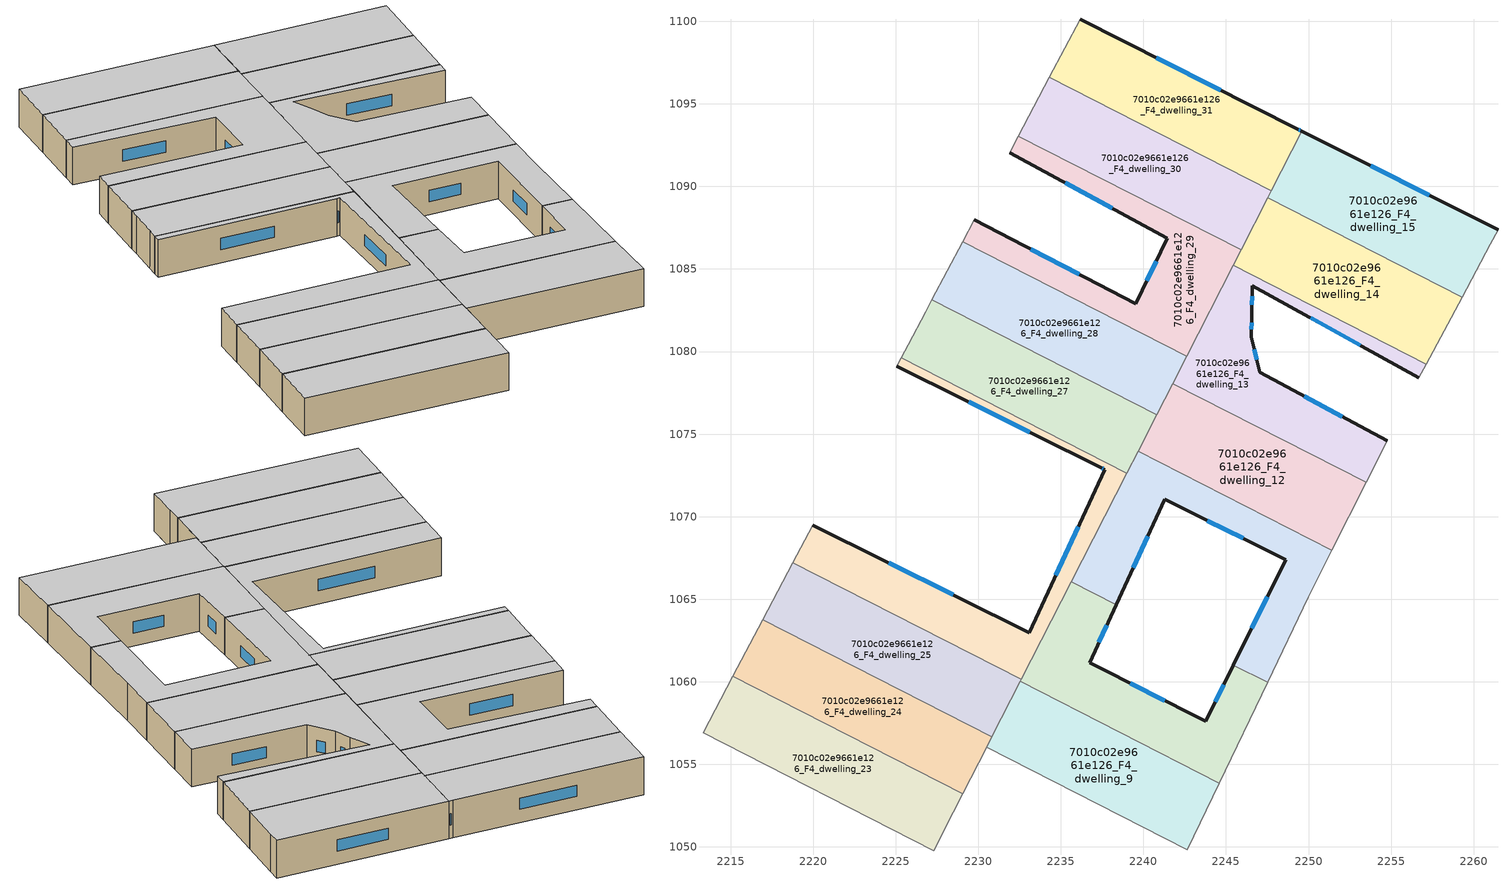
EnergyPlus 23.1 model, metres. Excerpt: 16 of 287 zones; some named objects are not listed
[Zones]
7010c02e9661e126_F4_dwelling_10
 floor to 7010c02e9661e126_F3_dwelling_10 (EU_floor_Construction): 2245.45,1061.01 2247.51,1059.96 2244.59,1053.86 2232.54,1060.02 2235.62,1066.04 2238.35,1064.65 2236.74,1061.15 2243.77,1057.6 z12
 wall outside (EU_wall_Construction): 2245.45,1061.01 2243.77,1057.6 2236.74,1061.15 2238.35,1064.65 z12:15
 wall to 7010c02e9661e126_F4_dwelling_11 (EU_wall_Construction): 2238.35,1064.65 2235.62,1066.04 / 2247.51,1059.96 2245.45,1061.01 z12:15
 wall adiabatic (EU_wall_Construction): 2244.59,1053.86 2247.51,1059.96 z12:15
 wall to 7010c02e9661e126_F4_dwelling_9 (EU_wall_Construction): 2232.54,1060.02 2244.59,1053.86 z12:15
 wall to 7010c02e9661e126_F4_dwelling_26 (EU_wall_Construction): 2235.62,1066.04 2232.6,1060.14 z12:15
 wall to 7010c02e9661e126_F4_dwelling_25 (EU_wall_Construction): 2232.6,1060.14 2232.54,1060.02 z12:15
 window (EU_Window_Construction): 2237.31,1062.38 2237.79,1063.42 / 2241.3,1058.85 2239.21,1059.91 / 2244.86,1059.82 2244.36,1058.8 z13.05:13.95
 ceiling to 7010c02e9661e126_F5_dwelling_10 (EU_floor_Construction): 2244.59,1053.86 2247.51,1059.96 2245.45,1061.01 2243.77,1057.6 2236.74,1061.15 2238.35,1064.65 2235.62,1066.04 2232.54,1060.02 z15
7010c02e9661e126_F4_dwelling_11
 floor to 7010c02e9661e126_F3_dwelling_11 (EU_floor_Construction): 2251.42,1067.96 2249.98,1065.12 2247.51,1059.96 2245.45,1061.01 2248.61,1067.4 2241.29,1071.04 2238.35,1064.65 2235.62,1066.04 2239.67,1073.96 z12
 wall outside (EU_wall_Construction): 2238.35,1064.65 2241.29,1071.04 2248.61,1067.4 2245.45,1061.01 z12:15
 wall to 7010c02e9661e126_F4_dwelling_12 (EU_wall_Construction): 2251.42,1067.96 2239.67,1073.96 z12:15
 wall adiabatic (EU_wall_Construction): 2247.51,1059.96 2249.98,1065.12 2251.42,1067.96 z12:15
 wall to 7010c02e9661e126_F4_dwelling_27 (EU_wall_Construction): 2239.67,1073.96 2239,1072.64 z12:15
 wall to 7010c02e9661e126_F4_dwelling_26 (EU_wall_Construction): 2239,1072.64 2235.62,1066.04 z12:15
 window (EU_Window_Construction): 2247.51,1065.16 2246.56,1063.25 / 2243.86,1069.77 2246.04,1068.68 / 2239.38,1066.89 2240.26,1068.8 z13.05:13.95
 ceiling to 7010c02e9661e126_F5_dwelling_11 (EU_floor_Construction): 2247.51,1059.96 2249.98,1065.12 2251.42,1067.96 2239.67,1073.96 2235.62,1066.04 2238.35,1064.65 2241.29,1071.04 2248.61,1067.4 2245.45,1061.01 z15
7010c02e9661e126_F4_dwelling_12
 floor to 7010c02e9661e126_F3_dwelling_12 (EU_floor_Construction): 2253.49,1072.07 2251.42,1067.96 2239.67,1073.96 2241.77,1078.06 z12
 wall to 7010c02e9661e126_F4_dwelling_13 (EU_wall_Construction): 2253.49,1072.07 2241.77,1078.06 z12:15
 wall adiabatic (EU_wall_Construction): 2251.42,1067.96 2253.49,1072.07 z12:15
 wall to 7010c02e9661e126_F4_dwelling_28 (EU_wall_Construction): 2241.77,1078.06 2240.8,1076.17 z12:15
 wall to 7010c02e9661e126_F4_dwelling_27 (EU_wall_Construction): 2240.8,1076.17 2239.67,1073.96 z12:15
 ceiling to 7010c02e9661e126_F5_dwelling_12 (EU_floor_Construction): 2251.42,1067.96 2253.49,1072.07 2241.77,1078.06 2239.67,1073.96 z15
7010c02e9661e126_F4_dwelling_13
 floor to 7010c02e9661e126_F3_dwelling_13 (EU_floor_Construction): 2257.12,1079.23 2256.68,1078.41 2246.59,1083.99 2246.56,1082.2 2246.54,1080.9 2247.04,1078.73 2254.76,1074.59 2253.49,1072.07 2241.77,1078.06 2245.43,1085.22 z12
 wall outside (EU_wall_Construction): 2254.76,1074.59 2247.04,1078.73 2246.54,1080.9 2246.56,1082.2 2246.59,1083.99 2256.68,1078.41 z12:15
 wall adiabatic (EU_wall_Construction): 2253.49,1072.07 2254.76,1074.59 / 2256.68,1078.41 2257.12,1079.23 z12:15
 wall to 7010c02e9661e126_F4_dwelling_14 (EU_wall_Construction): 2257.12,1079.23 2245.43,1085.22 z12:15
 wall to 7010c02e9661e126_F4_dwelling_29 (EU_wall_Construction): 2245.43,1085.22 2242.61,1079.7 z12:15
 wall to 7010c02e9661e126_F4_dwelling_28 (EU_wall_Construction): 2242.61,1079.7 2241.77,1078.06 z12:15
 window (EU_Window_Construction): 2246.54,1081.36 2246.55,1081.75 / 2246.86,1079.49 2246.71,1080.14 / 2252.05,1076.04 2249.74,1077.28 / 2250.13,1082.04 2253.15,1080.37 / 2246.57,1082.83 2246.58,1083.36 z13.05:13.95
 ceiling to 7010c02e9661e126_F5_dwelling_13 (EU_floor_Construction): 2254.76,1074.59 2247.04,1078.73 2246.54,1080.9 2246.56,1082.2 2246.59,1083.99 2256.68,1078.41 2257.12,1079.23 2245.43,1085.22 2241.77,1078.06 2253.49,1072.07 z15
7010c02e9661e126_F4_dwelling_14
 floor to 7010c02e9661e126_F3_dwelling_14 (EU_floor_Construction): 2259.3,1083.3 2257.12,1079.23 2245.43,1085.22 2247.53,1089.32 z12
 wall to 7010c02e9661e126_F4_dwelling_15 (EU_wall_Construction): 2259.3,1083.3 2247.53,1089.32 z12:15
 wall adiabatic (EU_wall_Construction): 2257.12,1079.23 2259.3,1083.3 z12:15
 wall to 7010c02e9661e126_F4_dwelling_30 (EU_wall_Construction): 2247.53,1089.32 2245.91,1086.15 z12:15
 wall to 7010c02e9661e126_F4_dwelling_29 (EU_wall_Construction): 2245.91,1086.15 2245.43,1085.22 z12:15
 ceiling to 7010c02e9661e126_F5_dwelling_14 (EU_floor_Construction): 2257.12,1079.23 2259.3,1083.3 2247.53,1089.32 2245.43,1085.22 z15
7010c02e9661e126_F4_dwelling_15
 floor to 7010c02e9661e126_F3_dwelling_15 (EU_floor_Construction): 2261.47,1087.38 2261.01,1086.51 2259.3,1083.3 2247.53,1089.32 2249.59,1093.34 z12
 wall outside (EU_wall_Construction): 2261.47,1087.38 2249.59,1093.34 z12:15
 wall adiabatic (EU_wall_Construction): 2259.3,1083.3 2261.01,1086.51 2261.47,1087.38 z12:15
 wall to 7010c02e9661e126_F4_dwelling_31 (EU_wall_Construction): 2249.59,1093.34 2247.74,1089.73 z12:15
 wall to 7010c02e9661e126_F4_dwelling_30 (EU_wall_Construction): 2247.74,1089.73 2247.53,1089.32 z12:15
 window (EU_Window_Construction): 2257.31,1089.47 2253.76,1091.25 z13.05:13.95
 ceiling to 7010c02e9661e126_F5_dwelling_15 (EU_floor_Construction): 2259.3,1083.3 2261.01,1086.51 2261.47,1087.38 2249.59,1093.34 2247.53,1089.32 z15
7010c02e9661e126_F4_dwelling_23
 floor to 7010c02e9661e126_F3_dwelling_23 (EU_floor_Construction): 2229.05,1053.21 2227.29,1049.76 2213.32,1056.91 2215.13,1060.33 z12
 wall to 7010c02e9661e126_F4_dwelling_24 (EU_wall_Construction): 2229.05,1053.21 2215.13,1060.33 z12:15
 wall to 7010c02e9661e126_F4_dwelling_22 (EU_wall_Construction): 2213.32,1056.91 2227.29,1049.76 z12:15
 wall adiabatic (EU_wall_Construction): 2215.13,1060.33 2213.32,1056.91 z12:15
 wall to 7010c02e9661e126_F4_dwelling_8 (EU_wall_Construction): 2228.49,1052.1 2229.05,1053.21 z12:15
 wall to 7010c02e9661e126_F4_dwelling_7 (EU_wall_Construction): 2227.29,1049.76 2228.49,1052.1 z12:15
 ceiling to 7010c02e9661e126_F5_dwelling_23 (EU_floor_Construction): 2227.29,1049.76 2229.05,1053.21 2215.13,1060.33 2213.32,1056.91 z15
7010c02e9661e126_F4_dwelling_24
 floor to 7010c02e9661e126_F3_dwelling_24 (EU_floor_Construction): 2230.82,1056.67 2229.05,1053.21 2215.13,1060.33 2216.95,1063.77 z12
 wall to 7010c02e9661e126_F4_dwelling_25 (EU_wall_Construction): 2230.82,1056.67 2216.95,1063.77 z12:15
 wall adiabatic (EU_wall_Construction): 2216.95,1063.77 2215.13,1060.33 z12:15
 wall to 7010c02e9661e126_F4_dwelling_9 (EU_wall_Construction): 2230.51,1056.05 2230.82,1056.67 z12:15
 wall to 7010c02e9661e126_F4_dwelling_8 (EU_wall_Construction): 2229.05,1053.21 2230.51,1056.05 z12:15
 ceiling to 7010c02e9661e126_F5_dwelling_24 (EU_floor_Construction): 2229.05,1053.21 2230.82,1056.67 2216.95,1063.77 2215.13,1060.33 z15
7010c02e9661e126_F4_dwelling_25
 floor to 7010c02e9661e126_F3_dwelling_25 (EU_floor_Construction): 2232.6,1060.14 2230.82,1056.67 2216.95,1063.77 2218.77,1067.22 z12
 wall to 7010c02e9661e126_F4_dwelling_26 (EU_wall_Construction): 2232.6,1060.14 2218.77,1067.22 z12:15
 wall adiabatic (EU_wall_Construction): 2218.77,1067.22 2216.95,1063.77 z12:15
 wall to 7010c02e9661e126_F4_dwelling_9 (EU_wall_Construction): 2230.83,1056.67 2232.54,1060.02 z12:15
 ceiling to 7010c02e9661e126_F5_dwelling_25 (EU_floor_Construction): 2230.82,1056.67 2232.6,1060.14 2218.77,1067.22 2216.95,1063.77 z15
7010c02e9661e126_F4_dwelling_26
 floor to 7010c02e9661e126_F3_dwelling_26 (EU_floor_Construction): 2237.44,1072.95 2225.06,1079.11 2225.34,1079.63 2239,1072.64 2232.6,1060.14 2218.77,1067.22 2219.97,1069.49 2233.08,1062.97 2237.65,1072.85 z12
 wall outside (EU_wall_Construction): 2225.06,1079.11 2237.44,1072.95 2237.65,1072.85 2233.08,1062.97 2219.97,1069.49 z12:15
 wall adiabatic (EU_wall_Construction): 2225.34,1079.63 2225.06,1079.11 / 2219.97,1069.49 2218.77,1067.22 z12:15
 wall to 7010c02e9661e126_F4_dwelling_27 (EU_wall_Construction): 2239,1072.64 2225.34,1079.63 z12:15
 window (EU_Window_Construction): 2228.49,1065.26 2224.57,1067.21 / 2236.05,1069.39 2234.68,1066.44 / 2237.52,1072.92 2237.57,1072.89 / 2229.41,1076.95 2233.1,1075.11 z13.05:13.95
 ceiling to 7010c02e9661e126_F5_dwelling_26 (EU_floor_Construction): 2232.6,1060.14 2239,1072.64 2225.34,1079.63 2225.06,1079.11 2237.44,1072.95 2237.65,1072.85 2233.08,1062.97 2219.97,1069.49 2218.77,1067.22 z15
7010c02e9661e126_F4_dwelling_27
 floor to 7010c02e9661e126_F3_dwelling_27 (EU_floor_Construction): 2240.8,1076.17 2239,1072.64 2225.34,1079.63 2225.76,1080.4 2226.81,1082.4 2227.19,1083.13 z12
 wall to 7010c02e9661e126_F4_dwelling_28 (EU_wall_Construction): 2240.8,1076.17 2227.19,1083.13 z12:15
 wall adiabatic (EU_wall_Construction): 2227.19,1083.13 2226.81,1082.4 2225.76,1080.4 2225.34,1079.63 z12:15
 ceiling to 7010c02e9661e126_F5_dwelling_27 (EU_floor_Construction): 2239,1072.64 2240.8,1076.17 2227.19,1083.13 2226.81,1082.4 2225.76,1080.4 2225.34,1079.63 z15
7010c02e9661e126_F4_dwelling_28
 floor to 7010c02e9661e126_F3_dwelling_28 (EU_floor_Construction): 2242.61,1079.71 2240.8,1076.17 2227.19,1083.13 2229.05,1086.65 z12
 wall adiabatic (EU_wall_Construction): 2229.05,1086.65 2227.19,1083.13 z12:15
 wall to 7010c02e9661e126_F4_dwelling_29 (EU_wall_Construction): 2242.61,1079.71 2229.05,1086.65 z12:15
 ceiling to 7010c02e9661e126_F5_dwelling_28 (EU_floor_Construction): 2240.8,1076.17 2242.61,1079.71 2229.05,1086.65 2227.19,1083.13 z15
7010c02e9661e126_F4_dwelling_29
 floor to 7010c02e9661e126_F3_dwelling_29 (EU_floor_Construction): 2245.91,1086.15 2242.61,1079.71 2229.05,1086.65 2229.76,1087.99 2239.54,1082.88 2241.45,1086.86 2231.91,1092.05 2232.43,1093.05 z12
 wall outside (EU_wall_Construction): 2231.91,1092.05 2241.45,1086.86 2239.54,1082.88 2229.76,1087.99 z12:15
 wall adiabatic (EU_wall_Construction): 2232.43,1093.05 2231.91,1092.05 / 2229.76,1087.99 2229.05,1086.65 z12:15
 wall to 7010c02e9661e126_F4_dwelling_30 (EU_wall_Construction): 2245.91,1086.15 2232.43,1093.05 z12:15
 window (EU_Window_Construction): 2235.25,1090.23 2238.11,1088.68 / 2236.11,1084.67 2233.18,1086.2 / 2240.78,1085.47 2240.21,1084.28 z13.05:13.95
 ceiling to 7010c02e9661e126_F5_dwelling_29 (EU_floor_Construction): 2242.61,1079.71 2245.91,1086.15 2232.43,1093.05 2231.91,1092.05 2241.45,1086.86 2239.54,1082.88 2229.76,1087.99 2229.05,1086.65 z15
7010c02e9661e126_F4_dwelling_30
 floor to 7010c02e9661e126_F3_dwelling_30 (EU_floor_Construction): 2247.74,1089.73 2245.91,1086.15 2232.43,1093.05 2234.31,1096.6 z12
 wall adiabatic (EU_wall_Construction): 2234.31,1096.6 2232.43,1093.05 z12:15
 wall to 7010c02e9661e126_F4_dwelling_31 (EU_wall_Construction): 2247.74,1089.73 2234.31,1096.6 z12:15
 ceiling to 7010c02e9661e126_F5_dwelling_30 (EU_floor_Construction): 2245.91,1086.15 2247.74,1089.73 2234.31,1096.6 2232.43,1093.05 z15
7010c02e9661e126_F4_dwelling_31
 floor to 7010c02e9661e126_F3_dwelling_31 (EU_floor_Construction): 2249.3,1093.49 2249.59,1093.34 2247.74,1089.73 2234.31,1096.6 2236.18,1100.13 z12
 wall outside (EU_wall_Construction): 2249.59,1093.34 2249.3,1093.49 2236.18,1100.13 z12:15
 wall adiabatic (EU_wall_Construction): 2236.18,1100.13 2234.31,1096.6 z12:15
 window (EU_Window_Construction): 2244.69,1095.82 2240.78,1097.8 / 2249.49,1093.4 2249.4,1093.44 z13.05:13.95
 ceiling to 7010c02e9661e126_F5_dwelling_31 (EU_floor_Construction): 2247.74,1089.73 2249.59,1093.34 2249.3,1093.49 2236.18,1100.13 2234.31,1096.6 z15
7010c02e9661e126_F4_dwelling_9
 floor to 7010c02e9661e126_F3_dwelling_9 (EU_floor_Construction): 2244.59,1053.86 2242.66,1049.83 2230.51,1056.05 2232.54,1060.02 z12
 wall adiabatic (EU_wall_Construction): 2242.66,1049.83 2244.59,1053.86 z12:15
 wall to 7010c02e9661e126_F4_dwelling_8 (EU_wall_Construction): 2230.51,1056.05 2242.66,1049.83 z12:15
 ceiling to 7010c02e9661e126_F5_dwelling_9 (EU_floor_Construction): 2242.66,1049.83 2244.59,1053.86 2232.54,1060.02 2230.51,1056.05 z15
[Building]
EU S2 Campaign: North Axis=0; Terrain=City; Solar Distribution=FullExterior
[Site:Location]
Bologna: Latitude=44.5; Longitude=11.25; Time Zone=1; Elevation=37
[SizingPeriod:WeatherFileDays]
AnnualSizingPeriod: Begin Month=1; Begin Day of Month=1; End Month=12; End Day of Month=31; Day of Week for Start Day=Monday; Use Weather File Daylight Saving Period=No; Use Weather File Rain and Snow Indicators=No
[MATERIAL]
EU_InternalMass_Material: Roughness=MediumRough; Thickness=0.1; Conductivity=1; Density=1800; Specific Heat=900; Thermal Absorptance=0.9; Solar Absorptance=0.7; Visible Absorptance=0.7
[MATERIAL:NOMASS] Roughness=MediumRough; Thermal Absorptance=0.9; Solar Absorptance=0.7; Visible Absorptance=0.7
Name | Thermal Resistance
EU_wall_NoMass | 0.890213
EU_floor_NoMass | 0.79516
[WINDOWMATERIAL:SIMPLEGLAZINGSYSTEM]
EU_Window_SimpleGlazing: UFactor=4.49146; Solar Heat Gain Coefficient=0.85; Visible Transmittance=0.85
[CONSTRUCTION]
EU_wall_Construction: EU_wall_NoMass
EU_floor_Construction: EU_floor_NoMass
EU_Window_Construction: EU_Window_SimpleGlazing
EU_InternalMass_Construction: EU_InternalMass_Material
[ZONE] Type=1; Multiplier=1; Ceiling Height=autocalculate; Floor Area=autocalculate; Part of Total Floor Area=Yes
Name | Volume
7010c02e9661e126_F4_dwelling_10 | 182.054
7010c02e9661e126_F4_dwelling_11 | 182.031
7010c02e9661e126_F4_dwelling_12; 7010c02e9661e126_F4_dwelling_30 | 182.048
7010c02e9661e126_F4_dwelling_13 | 182.024
7010c02e9661e126_F4_dwelling_14 | 182.069
7010c02e9661e126_F4_dwelling_15 | 182.025
7010c02e9661e126_F4_dwelling_23; 7010c02e9661e126_F4_dwelling_25 | 182.029
7010c02e9661e126_F4_dwelling_24 | 182.068
7010c02e9661e126_F4_dwelling_26 | 182.053
7010c02e9661e126_F4_dwelling_27 | 182.037
7010c02e9661e126_F4_dwelling_28 | 182.043
7010c02e9661e126_F4_dwelling_29 | 182.046
7010c02e9661e126_F4_dwelling_31 | 182.027
7010c02e9661e126_F4_dwelling_9 | 182.049
[INTERNALMASS] Construction=EU_InternalMass_Construction
Name | Zone or ZoneList | Surface Area
7010c02e9661e126_F4_dwelling_9_EU_InternalMass | 7010c02e9661e126_F4_dwelling_9 | 60.6832
7010c02e9661e126_F4_dwelling_10_EU_InternalMass | 7010c02e9661e126_F4_dwelling_10 | 60.6848
7010c02e9661e126_F4_dwelling_11_EU_InternalMass | 7010c02e9661e126_F4_dwelling_11 | 60.6769
7010c02e9661e126_F4_dwelling_12_EU_InternalMass | 7010c02e9661e126_F4_dwelling_12 | 60.6824
7010c02e9661e126_F4_dwelling_13_EU_InternalMass | 7010c02e9661e126_F4_dwelling_13 | 60.6746
7010c02e9661e126_F4_dwelling_14_EU_InternalMass | 7010c02e9661e126_F4_dwelling_14 | 60.6899
7010c02e9661e126_F4_dwelling_15_EU_InternalMass | 7010c02e9661e126_F4_dwelling_15 | 60.6749
7010c02e9661e126_F4_dwelling_23_EU_InternalMass | 7010c02e9661e126_F4_dwelling_23 | 60.6758
7010c02e9661e126_F4_dwelling_24_EU_InternalMass | 7010c02e9661e126_F4_dwelling_24 | 60.6895
7010c02e9661e126_F4_dwelling_25_EU_InternalMass | 7010c02e9661e126_F4_dwelling_25 | 60.6767
7010c02e9661e126_F4_dwelling_26_EU_InternalMass | 7010c02e9661e126_F4_dwelling_26 | 60.6841
7010c02e9661e126_F4_dwelling_27_EU_InternalMass | 7010c02e9661e126_F4_dwelling_27 | 60.679
7010c02e9661e126_F4_dwelling_28_EU_InternalMass | 7010c02e9661e126_F4_dwelling_28 | 60.681
7010c02e9661e126_F4_dwelling_29_EU_InternalMass | 7010c02e9661e126_F4_dwelling_29 | 60.6822
7010c02e9661e126_F4_dwelling_30_EU_InternalMass | 7010c02e9661e126_F4_dwelling_30 | 60.6828
7010c02e9661e126_F4_dwelling_31_EU_InternalMass | 7010c02e9661e126_F4_dwelling_31 | 60.6757
[OTHEREQUIPMENT] Fuel Type=Electricity; Design Level Calculation Method=Watts/Area; Power per Zone Floor Area=1; Fraction Latent=0; Fraction Radiant=0; Fraction Lost=0; Carbon Dioxide Generation Rate=0; EndUse Subcategory=EU_Step8_InternalGains
Name | Zone or ZoneList or Space or SpaceList | Schedule
EU_Step8_InternalGain_7010c02e9661e126_F4_dwelling_9_f000 | 7010c02e9661e126_F4_dwelling_9 | EU_Step8_GainSchedule_7010c02e9661e126_F4_dwelling_9_f000
EU_Step8_InternalGain_7010c02e9661e126_F4_dwelling_10_f000 | 7010c02e9661e126_F4_dwelling_10 | EU_Step8_GainSchedule_7010c02e9661e126_F4_dwelling_10_f000
EU_Step8_InternalGain_7010c02e9661e126_F4_dwelling_11_f000 | 7010c02e9661e126_F4_dwelling_11 | EU_Step8_GainSchedule_7010c02e9661e126_F4_dwelling_11_f000
EU_Step8_InternalGain_7010c02e9661e126_F4_dwelling_12_f000 | 7010c02e9661e126_F4_dwelling_12 | EU_Step8_GainSchedule_7010c02e9661e126_F4_dwelling_12_f000
EU_Step8_InternalGain_7010c02e9661e126_F4_dwelling_13_f000 | 7010c02e9661e126_F4_dwelling_13 | EU_Step8_GainSchedule_7010c02e9661e126_F4_dwelling_13_f000
EU_Step8_InternalGain_7010c02e9661e126_F4_dwelling_14_f000 | 7010c02e9661e126_F4_dwelling_14 | EU_Step8_GainSchedule_7010c02e9661e126_F4_dwelling_14_f000
EU_Step8_InternalGain_7010c02e9661e126_F4_dwelling_15_f000 | 7010c02e9661e126_F4_dwelling_15 | EU_Step8_GainSchedule_7010c02e9661e126_F4_dwelling_15_f000
EU_Step8_InternalGain_7010c02e9661e126_F4_dwelling_23_f000 | 7010c02e9661e126_F4_dwelling_23 | EU_Step8_GainSchedule_7010c02e9661e126_F4_dwelling_23_f000
EU_Step8_InternalGain_7010c02e9661e126_F4_dwelling_24_f000 | 7010c02e9661e126_F4_dwelling_24 | EU_Step8_GainSchedule_7010c02e9661e126_F4_dwelling_24_f000
EU_Step8_InternalGain_7010c02e9661e126_F4_dwelling_25_f000 | 7010c02e9661e126_F4_dwelling_25 | EU_Step8_GainSchedule_7010c02e9661e126_F4_dwelling_25_f000
EU_Step8_InternalGain_7010c02e9661e126_F4_dwelling_26_f000 | 7010c02e9661e126_F4_dwelling_26 | EU_Step8_GainSchedule_7010c02e9661e126_F4_dwelling_26_f000
EU_Step8_InternalGain_7010c02e9661e126_F4_dwelling_27_f000 | 7010c02e9661e126_F4_dwelling_27 | EU_Step8_GainSchedule_7010c02e9661e126_F4_dwelling_27_f000
EU_Step8_InternalGain_7010c02e9661e126_F4_dwelling_28_f000 | 7010c02e9661e126_F4_dwelling_28 | EU_Step8_GainSchedule_7010c02e9661e126_F4_dwelling_28_f000
EU_Step8_InternalGain_7010c02e9661e126_F4_dwelling_29_f000 | 7010c02e9661e126_F4_dwelling_29 | EU_Step8_GainSchedule_7010c02e9661e126_F4_dwelling_29_f000
EU_Step8_InternalGain_7010c02e9661e126_F4_dwelling_30_f000 | 7010c02e9661e126_F4_dwelling_30 | EU_Step8_GainSchedule_7010c02e9661e126_F4_dwelling_30_f000
EU_Step8_InternalGain_7010c02e9661e126_F4_dwelling_31_f000 | 7010c02e9661e126_F4_dwelling_31 | EU_Step8_GainSchedule_7010c02e9661e126_F4_dwelling_31_f000
[ZONEVENTILATION:DESIGNFLOWRATE] Schedule=EU_AlwaysOn; Design Flow Rate Calculation Method=AirChanges/Hour; Air Changes per Hour=0.718634; Ventilation Type=Natural; Fan Pressure Rise=0; Fan Total Efficiency=1; Constant Term Coefficient=1; Temperature Term Coefficient=0; Velocity Term Coefficient=0; Velocity Squared Term Coefficient=0; Minimum Indoor Temperature=-100; Maximum Indoor Temperature=100; Delta Temperature=-100; Minimum Outdoor Temperature=-100; Maximum Outdoor Temperature=100; Maximum Wind Speed=40
Name | Zone or ZoneList or Space or SpaceList
EU_ConstantAir_7010c02e9661e126_F4_dwelling_9 | 7010c02e9661e126_F4_dwelling_9
EU_ConstantAir_7010c02e9661e126_F4_dwelling_10 | 7010c02e9661e126_F4_dwelling_10
EU_ConstantAir_7010c02e9661e126_F4_dwelling_11 | 7010c02e9661e126_F4_dwelling_11
EU_ConstantAir_7010c02e9661e126_F4_dwelling_12 | 7010c02e9661e126_F4_dwelling_12
EU_ConstantAir_7010c02e9661e126_F4_dwelling_13 | 7010c02e9661e126_F4_dwelling_13
EU_ConstantAir_7010c02e9661e126_F4_dwelling_14 | 7010c02e9661e126_F4_dwelling_14
EU_ConstantAir_7010c02e9661e126_F4_dwelling_15 | 7010c02e9661e126_F4_dwelling_15
EU_ConstantAir_7010c02e9661e126_F4_dwelling_23 | 7010c02e9661e126_F4_dwelling_23
EU_ConstantAir_7010c02e9661e126_F4_dwelling_24 | 7010c02e9661e126_F4_dwelling_24
EU_ConstantAir_7010c02e9661e126_F4_dwelling_25 | 7010c02e9661e126_F4_dwelling_25
EU_ConstantAir_7010c02e9661e126_F4_dwelling_26 | 7010c02e9661e126_F4_dwelling_26
EU_ConstantAir_7010c02e9661e126_F4_dwelling_27 | 7010c02e9661e126_F4_dwelling_27
EU_ConstantAir_7010c02e9661e126_F4_dwelling_28 | 7010c02e9661e126_F4_dwelling_28
EU_ConstantAir_7010c02e9661e126_F4_dwelling_29 | 7010c02e9661e126_F4_dwelling_29
EU_ConstantAir_7010c02e9661e126_F4_dwelling_30 | 7010c02e9661e126_F4_dwelling_30
EU_ConstantAir_7010c02e9661e126_F4_dwelling_31 | 7010c02e9661e126_F4_dwelling_31
[HVACTEMPLATE:ZONE:IDEALLOADSAIRSYSTEM] System Availability Schedule=EU_AlwaysOn; Maximum Heating Supply Air Temperature=50; Minimum Cooling Supply Air Temperature=13; Maximum Heating Supply Air Humidity Ratio=0.0156; Minimum Cooling Supply Air Humidity Ratio=0.0077; Heating Limit=NoLimit; Cooling Limit=NoLimit; Heating Availability Schedule=EU_AlwaysOn; Cooling Availability Schedule=EU_CoolingOff; Dehumidification Control Type=ConstantSensibleHeatRatio; Cooling Sensible Heat Ratio=0.7; Dehumidification Setpoint=60; Humidification Control Type=None; Humidification Setpoint=30; Outdoor Air Method=None; Outdoor Air Flow Rate per Person=0.00944; Outdoor Air Flow Rate per Zone Floor Area=0; Outdoor Air Flow Rate per Zone=0; Demand Controlled Ventilation Type=None; Outdoor Air Economizer Type=NoEconomizer; Heat Recovery Type=None; Sensible Heat Recovery Effectiveness=0.7; Latent Heat Recovery Effectiveness=0.65
Name | Template Thermostat
7010c02e9661e126_F4_dwelling_9 | EU_HeatOnly_7010c02e9661e126_F4_dwelling_9
7010c02e9661e126_F4_dwelling_10 | EU_HeatOnly_7010c02e9661e126_F4_dwelling_10
7010c02e9661e126_F4_dwelling_11 | EU_HeatOnly_7010c02e9661e126_F4_dwelling_11
7010c02e9661e126_F4_dwelling_12 | EU_HeatOnly_7010c02e9661e126_F4_dwelling_12
7010c02e9661e126_F4_dwelling_13 | EU_HeatOnly_7010c02e9661e126_F4_dwelling_13
7010c02e9661e126_F4_dwelling_14 | EU_HeatOnly_7010c02e9661e126_F4_dwelling_14
7010c02e9661e126_F4_dwelling_15 | EU_HeatOnly_7010c02e9661e126_F4_dwelling_15
7010c02e9661e126_F4_dwelling_23 | EU_HeatOnly_7010c02e9661e126_F4_dwelling_23
7010c02e9661e126_F4_dwelling_24 | EU_HeatOnly_7010c02e9661e126_F4_dwelling_24
7010c02e9661e126_F4_dwelling_25 | EU_HeatOnly_7010c02e9661e126_F4_dwelling_25
7010c02e9661e126_F4_dwelling_26 | EU_HeatOnly_7010c02e9661e126_F4_dwelling_26
7010c02e9661e126_F4_dwelling_27 | EU_HeatOnly_7010c02e9661e126_F4_dwelling_27
7010c02e9661e126_F4_dwelling_28 | EU_HeatOnly_7010c02e9661e126_F4_dwelling_28
7010c02e9661e126_F4_dwelling_29 | EU_HeatOnly_7010c02e9661e126_F4_dwelling_29
7010c02e9661e126_F4_dwelling_30 | EU_HeatOnly_7010c02e9661e126_F4_dwelling_30
7010c02e9661e126_F4_dwelling_31 | EU_HeatOnly_7010c02e9661e126_F4_dwelling_31
[SIZING:ZONE] Zone Cooling Design Supply Air Temperature Input Method=SupplyAirTemperature; Zone Cooling Design Supply Air Temperature=13; Zone Heating Design Supply Air Temperature Input Method=SupplyAirTemperature; Zone Heating Design Supply Air Temperature=50; Zone Cooling Design Supply Air Humidity Ratio=0.008; Zone Heating Design Supply Air Humidity Ratio=0.008; Cooling Design Air Flow Method=DesignDay; Cooling Design Air Flow Rate=0; Cooling Minimum Air Flow per Zone Floor Area=0.000762; Cooling Minimum Air Flow=0; Cooling Minimum Air Flow Fraction=0.2; Heating Design Air Flow Method=DesignDay; Heating Design Air Flow Rate=0; Heating Maximum Air Flow per Zone Floor Area=0.002032; Heating Maximum Air Flow=0.141576; Heating Maximum Air Flow Fraction=0.3; Account for Dedicated Outdoor Air System=No; Dedicated Outdoor Air System Control Strategy=NeutralSupplyAir; Dedicated Outdoor Air Low Setpoint Temperature for Design=autosize; Dedicated Outdoor Air High Setpoint Temperature for Design=autosize; Zone Load Sizing Method=Sensible Load Only No Latent Load; Zone Latent Cooling Design Supply Air Humidity Ratio Input Method=HumidityRatioDifference; Zone Cooling Design Supply Air Humidity Ratio Difference=0.005; Zone Latent Heating Design Supply Air Humidity Ratio Input Method=HumidityRatioDifference; Zone Humidification Design Supply Air Humidity Ratio Difference=0.005
7010c02e9661e126_F4_dwelling_9; 7010c02e9661e126_F4_dwelling_10; 7010c02e9661e126_F4_dwelling_11; 7010c02e9661e126_F4_dwelling_12; 7010c02e9661e126_F4_dwelling_13; 7010c02e9661e126_F4_dwelling_14; 7010c02e9661e126_F4_dwelling_15; 7010c02e9661e126_F4_dwelling_23; 7010c02e9661e126_F4_dwelling_24; 7010c02e9661e126_F4_dwelling_25; 7010c02e9661e126_F4_dwelling_26; 7010c02e9661e126_F4_dwelling_27; 7010c02e9661e126_F4_dwelling_28; 7010c02e9661e126_F4_dwelling_29; 7010c02e9661e126_F4_dwelling_30; 7010c02e9661e126_F4_dwelling_31
[SCHEDULE:CONSTANT]
Name | Hourly Value
EU_AlwaysOn | 1
EU_CoolingOff | 0
[SCHEDULE:FILE] Column Number=1; Rows to Skip at Top=0; Number of Hours of Data=8760; Column Separator=Comma; Interpolate to Timestep=No; Minutes per Item=60; Adjust Schedule for Daylight Savings=Yes
Name | File
EU_Step8_GainSchedule_7010c02e9661e126_F4_dwelling_9_f000 | ../../schedules/7010c02e9661e126/7010c02e9661e126_F4_dwelling_9_f000_gain.csv
EU_Step8_GainSchedule_7010c02e9661e126_F4_dwelling_10_f000 | ../../schedules/7010c02e9661e126/7010c02e9661e126_F4_dwelling_10_f000_gain.csv
EU_Step8_GainSchedule_7010c02e9661e126_F4_dwelling_11_f000 | ../../schedules/7010c02e9661e126/7010c02e9661e126_F4_dwelling_11_f000_gain.csv
EU_Step8_GainSchedule_7010c02e9661e126_F4_dwelling_12_f000 | ../../schedules/7010c02e9661e126/7010c02e9661e126_F4_dwelling_12_f000_gain.csv
EU_Step8_GainSchedule_7010c02e9661e126_F4_dwelling_13_f000 | ../../schedules/7010c02e9661e126/7010c02e9661e126_F4_dwelling_13_f000_gain.csv
EU_Step8_GainSchedule_7010c02e9661e126_F4_dwelling_14_f000 | ../../schedules/7010c02e9661e126/7010c02e9661e126_F4_dwelling_14_f000_gain.csv
EU_Step8_GainSchedule_7010c02e9661e126_F4_dwelling_15_f000 | ../../schedules/7010c02e9661e126/7010c02e9661e126_F4_dwelling_15_f000_gain.csv
EU_Step8_GainSchedule_7010c02e9661e126_F4_dwelling_23_f000 | ../../schedules/7010c02e9661e126/7010c02e9661e126_F4_dwelling_23_f000_gain.csv
EU_Step8_GainSchedule_7010c02e9661e126_F4_dwelling_24_f000 | ../../schedules/7010c02e9661e126/7010c02e9661e126_F4_dwelling_24_f000_gain.csv
EU_Step8_GainSchedule_7010c02e9661e126_F4_dwelling_25_f000 | ../../schedules/7010c02e9661e126/7010c02e9661e126_F4_dwelling_25_f000_gain.csv
EU_Step8_GainSchedule_7010c02e9661e126_F4_dwelling_26_f000 | ../../schedules/7010c02e9661e126/7010c02e9661e126_F4_dwelling_26_f000_gain.csv
EU_Step8_GainSchedule_7010c02e9661e126_F4_dwelling_27_f000 | ../../schedules/7010c02e9661e126/7010c02e9661e126_F4_dwelling_27_f000_gain.csv
EU_Step8_GainSchedule_7010c02e9661e126_F4_dwelling_28_f000 | ../../schedules/7010c02e9661e126/7010c02e9661e126_F4_dwelling_28_f000_gain.csv
EU_Step8_GainSchedule_7010c02e9661e126_F4_dwelling_29_f000 | ../../schedules/7010c02e9661e126/7010c02e9661e126_F4_dwelling_29_f000_gain.csv
EU_Step8_GainSchedule_7010c02e9661e126_F4_dwelling_30_f000 | ../../schedules/7010c02e9661e126/7010c02e9661e126_F4_dwelling_30_f000_gain.csv
EU_Step8_GainSchedule_7010c02e9661e126_F4_dwelling_31_f000 | ../../schedules/7010c02e9661e126/7010c02e9661e126_F4_dwelling_31_f000_gain.csv
